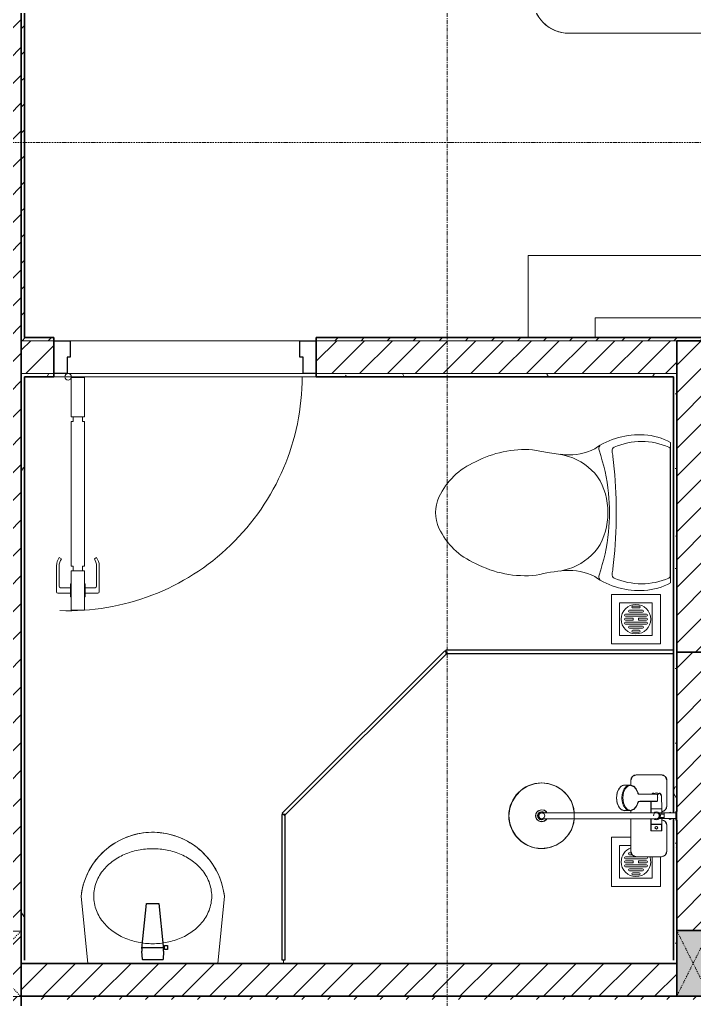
# Model space of a CAD drawing. Header units: millimetres. Extents: x 42313 to 135642, y -5392 to 75500.
# Drawn here: x 73591 to 75650, y 64827 to 67817 of the extents above; entities that cross this region are included whole.
import ezdxf

# ---------------------------------------------------------------- set-up
doc = ezdxf.new("R2010")
doc.units = ezdxf.units.MM
for name, pattern in [('Dash', [6, 3, -3]), ('Dash Dot 3_16_', [7.9375, 4.7625, -1.5875, 0, -1.5875]), ('Grid Line', [22.225, 12.7, -3.175, 3.175, -3.175])]:
    doc.linetypes.add(name, pattern=pattern)
for name, color, linetype, lineweight in [('0-2', 90, 'Continuous', 5), ('A-DETL-GENF-4', 7, 'Continuous', 18), ('A-DOOR', 31, 'Continuous', 18), ('A-DOOR-1', 7, 'Continuous', 18), ('A-DOOR-2', 90, 'Continuous', 25), ('A-FLOR-3', 7, 'Continuous', 18), ('A-GLAZ-CURT', 52, 'Continuous', 18), ('A-GLAZ-CURT-1', 90, 'Continuous', 25), ('A-WALL', 113, 'Continuous', 18), ('A-WALL-1', 113, 'Continuous', 35), ('A-WALL-2', 250, 'Continuous', 35), ('A-WALL-3', 7, 'Continuous', 18), ('A-WALL-PATT-1', 7, 'Continuous', 18), ('A-WALL-PATT-2', 111, 'Continuous', 18), ('A-WALL-PATT-3', 9, 'Continuous', 18), ('G-ANNO-SYMB-1', 111, 'Dash Dot 3_16_', 18), ('I-FURN', 30, 'Continuous', 18), ('I-FURN-1', 253, 'Continuous', 18), ('I-WALL-1', 250, 'Continuous', 35), ('I-WALL-2', 7, 'Continuous', 18), ('M-EQPM', 50, 'Continuous', 18), ('M-EQPM-1', 7, 'Continuous', 18), ('P-SANR-FIXT', 6, 'Continuous', 18), ('P-SANR-FIXT-1', 253, 'Continuous', 18), ('P-SANR-FIXT-2', 221, 'Continuous', 25), ('S-COLS', 52, 'Continuous', 18), ('S-COLS-1', 9, 'Continuous', 18), ('S-COLS-2', 250, 'Continuous', 35), ('S-COLS-3', 52, 'Dash', 18), ('S-COLS-4', 52, 'Continuous', 35), ('S-COLS-HDLN', 52, 'Dash', 18), ('S-COLS-HDLN-1', 7, 'Dash', 18), ('S-GRID-1', 1, 'Grid Line', 9)]:
    doc.layers.add(name, color=color, linetype=linetype, lineweight=lineweight)
pattern_1 = [(45, (0, 0), (-42.426407, 42.426407), [])]
pattern_2 = [(45, (0, 0), (-39.774756, 39.774756), [])]
pattern_3 = [(0, (0, 0), (304.8, 76.2), [25.146, -203.454, 25.146, -203.454, -1219.2]), (0, (0, 0), (304.8, 76.2), [-457.2, 25.146, -432.054, 25.146, -203.454, -533.4]), (0, (0, 0), (304.8, 76.2), [-1143, 25.146, -127.254, 25.146, -355.854]), (120, (114.3, 38.1), (-218.391136, 225.86454), [25.146, -203.454, 25.146, -203.454, -1219.2]), (120, (114.3, 38.1), (-218.391136, 225.86454), [-457.2, 25.146, -432.054, 25.146, -203.454, -533.4]), (120, (114.3, 38.1), (-218.391136, 225.86454), [-1143, 25.146, -127.254, 25.146, -355.854]), (240, (152.4, 190.5), (-86.408864, -302.06454), [25.146, -203.454, 25.146, -203.454, -1219.2]), (240, (152.4, 190.5), (-86.408864, -302.06454), [-457.2, 25.146, -432.054, 25.146, -203.454, -533.4]), (240, (152.4, 190.5), (-86.408864, -302.06454), [-1143, 25.146, -127.254, 25.146, -355.854])]
pattern_4 = [(45, (28943.264, 0), (-42.426407, 42.426407), [])]
pattern_5 = [(50, (28943.26, 0), (546.5526, -47.8174), [57.15, -628.65]), (355, (28943.26, 0), (-105.7283, 573.17), [45.72, -502.92]), (100.451, (28988.8, -4), (440.8275, 525.35), [48.57, -534.27]), (46.184, (28943.26, 152.4), (813.2367, -126.1284), [85.725, -942.975]), (96.636, (29011, 141.9), (712.2074, 742.283), [72.855, -801.405]), (351.184, (28943.3, 152.4), (712.215, 742.276), [68.58, -754.38]), (21, (29019.46, 114.3), (454.8433, -306.796), [57.15, -628.65]), (326, (29019.46, 114.3), (185.4063, 552.5638), [45.72, -502.92]), (71.451, (29057.37, 88.73), (640.2512, 245.764), [48.57, -534.27]), (37.5, (28943.26, 0), (9.26637, 253.66504), [5.029, -491.795, 5.029, -505.511, -504.825]), (37.5, (28943.26, 0), (9.26637, 253.66504), [-1007.364, 5.029, -499.796]), (7.5, (28943.26, 0), (200.4594, 300.5414), [5.029, -286.055, 5.029, -480.365, -192.405]), (7.5, (28943.26, 0), (200.4594, 300.5414), [-776.478, 5.029, -187.376]), (327.5, (28773.34, 0), (406.77284, -17.18643), [5.029, -185.471, 5.029, -589.331, -788.67]), (327.5, (28773.34, 0), (406.77284, -17.18643), [-784.86, 5.029, -783.641]), (317.5, (28697.14, 0), (444.388, 76.2803), [5.029, -242.621, 5.029, -389.687, -560.07]), (317.5, (28697.14, 0), (444.388, 76.2803), [-642.366, 5.029, -555.041]), (45, (28943.26, 0), (-188.5854, 188.5854), []), (45, (28943.26, 285.75), (-188.5854, 188.5854), [])]

# ---------------------------------------------------------------- blocks, each defined once
blk = doc.blocks.new('DOOR_CW_01 CANH MO-PANEL KINH - DIG_02-800x2200-CỬA NHÔM KÍNH-401063-TKCS_RAMP DỐC 1 - MẶT BẰNG TẦNG 1')
at = {"layer": 'A-DETL-GENF-4'}
for p, q in [((-347, -182), (-347, -62)), ((-347, -62), (-307, -62)), ((-307, -62), (-307, -182)), ((-307, -182), (-347, -182)), ((-347, -196), (-341, -196)), ((-347, -638), (-347, -196)), ((-341, -196), (-341, -182)), ((-341, -182), (-313, -182)), ((-313, -182), (-313, -196)), ((-307, -196), (-313, -196)), ((-307, -196), (-307, -638)), ((-383.9, -611.2), (-377.3, -615.8)), ((-270.1, -611.2), (-276.7, -615.8)), ((-392, -637), (-392, -716.5)), ((-384, -699.5), (-384, -637)), ((-347, -638), (-341, -638)), ((-307, -652), (-347, -652)), ((-347, -652), (-347, -772)), ((-341, -652), (-341, -638)), ((-313, -652), (-341, -652)), ((-307, -638), (-313, -638)), ((-313, -638), (-313, -652)), ((-307, -772), (-307, -652)), ((-270, -699.5), (-270, -637)), ((-262, -637), (-262, -716.5)), ((-349, -703.5), (-380, -703.5)), ((-349, -692.2), (-349, -731.8)), ((-347, -692.2), (-349, -692.2)), ((-347, -692.2), (-347, -731.8)), ((-307, -692.2), (-307, -731.8)), ((-307, -692.2), (-305, -692.2)), ((-305, -692.2), (-305, -731.8)), ((-305, -703.5), (-274, -703.5)), ((-349, -720.5), (-388, -720.5)), ((-349, -731.8), (-347, -731.8)), ((-305, -731.8), (-307, -731.8)), ((-305, -720.5), (-266, -720.5)), ((-347, -772), (-307, -772))]:
    blk.add_line(p, q, dxfattribs=at)
blk.add_circle((-357, -60), 10, dxfattribs=at)
for centre, radius, start, end in [((-357, -60), 714, 268, 0), ((-347, -637), 45, 145, 180), ((-347, -637), 37, 145, 180), ((-307, -637), 37, 0, 35), ((-307, -637), 45, 360, 35), ((-388, -716.5), 4, 180, 270), ((-380, -699.5), 4, 180, 270), ((-274, -699.5), 4, 270, 0), ((-266, -716.5), 4, 270, 0)]:
    blk.add_arc(centre, radius, start, end, dxfattribs=at)
at = {"layer": 'A-DOOR-1'}
blk.add_line((-357, -50), (-332, -50), dxfattribs=at)
at = {"layer": 'A-DOOR-2'}
for p, q in [((-400, -50), (-400, 50)), ((-400, 50), (-350, 50)), ((-350, 50), (-350, 0)), ((350, 0), (350, 50)), ((350, 50), (400, 50)), ((400, 50), (400, -50)), ((-360, 0), (-360, -50)), ((-350, 0), (-360, 0)), ((360, 0), (350, 0)), ((360, -50), (360, 0)), ((-360, -50), (-400, -50)), ((400, -50), (360, -50))]:
    blk.add_line(p, q, dxfattribs=at)
blk = doc.blocks.new('GIUONG NGU-2TAB-1600x2000 - GIUONG NGU-2TAB-1600x2000-851491-TKCS_RAMP DỐC 1 - MẶT BẰNG TẦNG 1')
at = {"layer": 'I-FURN-1'}
for p, q in [((569.6, 2050), (1997.1, 2050)), ((1997.1, 2050), (569.6, 2050))]:
    blk.add_line(p, q, dxfattribs=at)
for start in [0, 360]:
    blk.add_arc((1997.1, 1938.9), 111.1, start, 90, dxfattribs=at)
blk = doc.blocks.new('TOILET - TOILET-400871-TKCS_RAMP DỐC 1 - MẶT BẰNG TẦNG 1')
at = {"layer": 'P-SANR-FIXT-1'}
for p, q in [((-171.7, 330.3), (-178.6, 355.5)), ((171.7, 330.3), (178.6, 355.5)), ((214.2, 19), (-214.2, 19)), ((194, 19.9), (-194, 19.9))]:
    blk.add_line(p, q, dxfattribs=at)
for centre, radius, start, end in [((45.1, 528.6), 217.6, 115.2282, 156.7784), ((0, 624.4), 111.7, 64.7718, 115.2282), ((-45.1, 528.6), 217.6, 23.2216, 64.7718), ((137.1, 461.2), 329.8, 152.3122, 185.6513), ((-137.1, 461.2), 329.8, 356.3165, 27.6878), ((-719.2, 297.5), 544.3, 4.5441, 13.9464), ((-1948.3, 805.1), 2171.2, 349.1051, 350.319), ((719.2, 297.5), 544.3, 169.7121, 175.4559), ((-343.5, 327.4), 167.3, 332.62, 4.5441), ((-0.4, 384), 179.5, 197.4036, 232.5964), ((0.4, 384), 179.5, 307.4036, 342.5964), ((343.5, 327.4), 167.3, 175.4559, 207.38), ((-4, 115.7), 233.6, 144.7853, 164.7039), ((0, 416), 206.1, 237.9268, 270), ((0, 416), 206.1, 270, 302.0732), ((4, 115.7), 233.6, 15.2961, 35.2147), ((-195, 224.1), 13.8, 71.0073, 129.3276), ((0.6, 792.1), 586.9, 251.0073, 264.1678), ((-0.6, 792.1), 586.9, 275.8322, 288.9927), ((195, 224.1), 13.8, 50.6724, 108.9927), ((-9.8, 107.2), 207.3, 156.2862, 203.7138), ((-189.1, 185.5), 11.7, 82.4212, 154.5895), ((178.9, 2951.3), 2778.4, 262.4212, 262.7649), ((-14.3, 1400.4), 1215.6, 262.593, 269.6026), ((0, 786.7), 581.5, 264.1678, 275.8322), ((0, 3462.8), 3278, 269.6026, 270.3974), ((14.3, 1400.4), 1215.6, 270.3974, 277.407), ((-178.9, 2951.3), 2778.4, 277.2351, 277.5788), ((189.1, 185.5), 11.7, 25.4105, 97.5788), ((9.8, 107.2), 207.3, 336.2862, 23.7138), ((1.9, 114.1), 239.7, 164.7039, 183.5487), ((-1.9, 114.1), 239.7, 356.4513, 15.2961), ((-46.1, 111.1), 191.6, 183.5487, 208.7191), ((46.1, 111.1), 191.6, 331.2809, 356.4513), ((-193.7, 26.4), 6.48, 203.7138, 267.6832), ((193.7, 26.4), 6.48, 272.3168, 336.2862)]:
    blk.add_arc(centre, radius, start, end, dxfattribs=at)
blk = doc.blocks.new('bonruatreo - Chậu rửa-401074-TKCS_RAMP DỐC 1 - MẶT BẰNG TẦNG 1')
at = {"layer": 'P-SANR-FIXT-1'}
for p, q in [((218.6, -205), (198.4, 0)), ((-198.4, 0), (-218.6, -205))]:
    blk.add_line(p, q, dxfattribs=at)
at = {"layer": 'P-SANR-FIXT-1', "flags": 128}
blk.add_lwpolyline([(218.6, -205), (217.4, -213.7), (215.9, -222.4), (214, -231), (211.8, -239.5), (209.3, -247.9), (206.4, -256.2), (203.2, -264.4), (199.6, -272.5), (195.8, -280.4), (191.6, -288.1), (187.1, -295.7), (182.3, -303.1), (177.3, -310.3), (171.9, -317.3), (166.3, -324.1), (160.4, -330.6), (154.2, -336.9), (147.8, -342.9), (141.2, -348.7), (134.3, -354.2), (127.3, -359.4), (120, -364.4), (112.5, -369), (104.9, -373.4), (97.1, -377.4), (89.1, -381.2), (81, -384.6), (72.7, -387.6), (64.4, -390.4), (55.9, -392.8), (47.3, -394.8), (38.7, -396.6), (30, -397.9), (21.3, -399), (12.5, -399.6), (3.7, -400), (-5.1, -399.9), (-13.9, -399.6), (-22.6, -398.8), (-31.4, -397.8), (-40.1, -396.3), (-48.7, -394.5), (-57.2, -392.4), (-65.7, -390), (-74, -387.2), (-82.2, -384.1), (-90.3, -380.6), (-98.3, -376.8), (-106.1, -372.7), (-113.7, -368.3), (-121.1, -363.6), (-128.4, -358.7), (-135.4, -353.4), (-142.2, -347.8), (-148.8, -342), (-155.2, -335.9), (-161.3, -329.6), (-167.2, -323), (-172.8, -316.2), (-178.1, -309.2), (-183.1, -302), (-187.8, -294.6), (-192.2, -287), (-196.4, -279.2), (-200.2, -271.3), (-203.7, -263.2), (-206.8, -255), (-209.7, -246.6), (-212.2, -238.2), (-214.3, -229.7), (-216.1, -221.1), (-217.6, -212.4), (-218.6, -205)], dxfattribs=at)
at = {"layer": 'P-SANR-FIXT-1'}
blk.add_arc((0, -180), 220, 186.525, 353.475, dxfattribs=at)
for points in [[(-180, -205), (-180, -197.6), (-178.6, -182.7), (-172.4, -161.2), (-162.5, -141.1), (-149.4, -123), (-133.8, -107), (-116.1, -93.4), (-96.9, -82.1), (-76.5, -73.2), (-55.2, -66.5), (-33.3, -62.1), (-11.2, -59.9), (11.1, -59.9), (33.3, -62.1), (55.2, -66.5), (76.5, -73.2), (96.9, -82.1), (116.1, -93.4), (133.8, -107.1), (149.5, -123), (162.5, -141.2), (172.4, -161.2), (178.6, -182.7), (180, -197.6), (180, -205)], [(180, -205), (180, -212.4), (178.6, -227.3), (172.4, -248.8), (162.5, -268.8), (149.5, -287), (133.8, -302.9), (116.1, -316.6), (96.9, -327.9), (76.5, -336.8), (55.2, -343.5), (33.3, -347.9), (11.1, -350.1), (-11.2, -350.1), (-33.3, -347.9), (-55.2, -343.5), (-76.5, -336.8), (-96.9, -327.9), (-116.1, -316.6), (-133.8, -303), (-149.4, -287), (-162.5, -268.9), (-172.4, -248.8), (-178.6, -227.3), (-180, -212.4), (-180, -205)]]:
    blk.add_open_spline(points, degree=3, dxfattribs=at)
at = {"layer": 'P-SANR-FIXT-2'}
for p, q in [((-33, -37.3), (-31.4, -12.2)), ((-30.2, -11), (30.2, -11)), ((31.4, -12.2), (33, -37.3)), ((-44.7, -42.8), (-35.6, -42.8)), ((-44.7, -54.2), (-44.7, -42.8)), ((-35.6, -54.2), (-44.7, -54.2)), ((-35.6, -42.8), (-35.6, -44.2)), ((-35.6, -44.2), (-33.1, -44.2)), ((-35.6, -44.2), (-35.6, -52.9)), ((-35.6, -52.9), (-35.6, -54.2)), ((-32.2, -52.9), (-35.6, -52.9)), ((-32.2, -52.9), (-33.1, -44.2)), ((32.7, -48.5), (-32.7, -48.5)), ((-18.5, -182.5), (-32.2, -52.9)), ((33, -45.4), (18.5, -182.5)), ((18.5, -182.5), (-18.5, -182.5))]:
    blk.add_line(p, q, dxfattribs=at)
for centre, radius, start, end in [((-30.1, -12.3), 1.3, 91.2278, 176.4003), ((30.1, -12.3), 1.3, 3.5997, 88.7722), ((5.5, -41.4), 38.7, 173.966, 184.1457), ((-5.5, -41.4), 38.7, 353.966, 6.034)]:
    blk.add_arc(centre, radius, start, end, dxfattribs=at)
blk = doc.blocks.new('93925000_0001 - 93925000_top_dwg_93925000_T-348115-TKCS_RAMP DỐC 1 - MẶT BẰNG TẦNG 1')
at = {"layer": 'P-SANR-FIXT'}
for p, q in [((-125, -47.4), (-125, -123.4)), ((-29.3, -30.4), (-108, -30.4)), ((-46.3, -78.4), (-46.3, -46.7)), ((-27.2, -47.1), (-26.1, -47.1)), ((21.5, -45.9), (60.6, -46.7)), ((29.3, -30.4), (108, -30.4)), ((125, -47.4), (125, -123.4)), ((-27.2, -77.9), (-26.1, -77.9)), ((-9, -412.5), (-9, -62.5)), ((9, -62.5), (9, -412.5)), ((43, -78.7), (21.5, -79.2)), ((43, -64.7), (43, -117.7)), ((65.8, -117.7), (65.8, -64.7)), ((42.7, -117.9), (42.7, -117.9)), ((43.2, -117.6), (43.2, -117.5)), ((65.6, -117.5), (65.6, -117.6)), ((66.1, -117.9), (66.1, -117.9)), ((-108, -140.4), (-9, -140.4)), ((9, -140.4), (16.1, -140.4)), ((15.4, -159.1), (15.8, -143.3)), ((108, -140.4), (92.7, -140.4)), ((93, -143.3), (93.4, -159.1))]:
    blk.add_line(p, q, dxfattribs=at)
at = {"layer": 'P-SANR-FIXT', "flags": 128}
for points in [[(-45.8, -46.1), (-27.2, -46.1), (-27.2, -78.9), (-45.8, -78.9)], [(-26.1, -46), (-26.1, -78.9), (-9, -79)], [(21.5, -47.4), (21.5, -79.1), (9, -79)]]:
    blk.add_lwpolyline(points, dxfattribs=at)
at = {"layer": 'P-SANR-FIXT'}
for centre, radius in [((-36.5, -62.5), 3.95), ((0, -412.5), 100)]:
    blk.add_circle(centre, radius, dxfattribs=at)
for centre, radius, start, end in [((-108, -47.4), 17, 90, 180), ((-45.8, -46.6), 0.5, 90, 180), ((-29.3, -47.4), 17, 4.7626, 90), ((0, -62.5), 12, 318.5904, 221.4096), ((0, -62.5), 9, 90, 180.0008), ((0, -62.5), 9, 360, 90), ((29.3, -47.4), 17, 90, 175.2374), ((45.9, -61.8), 2.75, 130.8294, 155.1929), ((46.1, -62.1), 3.08, 110.5459, 130.8294), ((54.4, -334.8), 275.9, 88.2683, 91.7343), ((59.7, -57.1), 10.5, 38.6491, 85.492), ((108, -47.4), 17, 360, 90), ((-45.8, -78.4), 0.5, 180, 270), ((45.7, -61.8), 2.59, 155.1929, 175.7071), ((-11.1, -67.1), 76.9, 1.7693, 4.1075), ((65.2, -72.4), 3.46, 323.2522, 79.3541), ((52.5, -162.2), 45.2, 106.1472, 109.7766), ((53.2, -164.5), 47.7, 103.9355, 106.1665), ((39.1, -108.2), 10.4, 284.3956, 285.5116), ((40.8, -114.2), 4.19, 285.5116, 289.9665), ((40.2, -112.5), 6, 289.9665, 292.7061), ((41.4, -115.3), 2.96, 292.7061, 296.5405), ((41.3, -115.1), 3.16, 296.9591, 300.8286), ((41.8, -115.8), 2.26, 300.8286, 305.287), ((42.1, -116.4), 1.64, 305.287, 309.9326), ((42.6, -116.9), 0.906, 309.9326, 315.24), ((66.5, -116.6), 1.39, 229.6335, 235.1234), ((66.3, -116.8), 1.08, 225.1702, 229.6335), ((67.3, -115.4), 2.79, 235.1234, 238.7439), ((67.2, -115.6), 2.6, 238.7439, 243.4573), ((67.8, -114.4), 3.89, 243.9189, 246.8313), ((68.1, -113.8), 4.52, 246.843, 250.4792), ((68.3, -113.2), 5.24, 250.478, 254.0406), ((68.5, -112.7), 5.75, 254.0357, 256.0561), ((55.4, -165.2), 48.4, 73.8659, 76.0481), ((56.2, -162.4), 45.5, 70.241, 73.86), ((-108, -123.4), 17, 180, 270), ((32.6, -143.6), 16.9, 172.414, 179.1297), ((33.7, -143.7), 17.9, 164.9525, 172.4168), ((35.2, -144.2), 19.5, 157.9614, 164.9563), ((37.1, -144.9), 21.6, 151.4775, 157.9654), ((39.3, -146.1), 24, 145.4892, 151.4815), ((41.5, -147.6), 26.8, 139.9517, 145.4927), ((43.6, -149.4), 29.5, 134.7867, 139.9744), ((46.2, -152), 33.2, 130.0223, 134.7808), ((47.7, -153.8), 35.5, 125.4414, 130.0144), ((49.9, -156.8), 39.2, 121.1773, 125.4365), ((50.6, -157.9), 40.5, 119.697, 121.1761), ((51, -158.7), 41.5, 117.0276, 119.7085), ((52.2, -161.1), 44.1, 113.3199, 117.0258), ((51.7, -159.9), 42.8, 109.7779, 113.2977), ((57.4, -159.2), 42.1, 66.6693, 70.2637), ((56.5, -161.3), 44.3, 62.9815, 66.6728), ((58, -158.4), 41.1, 60.2783, 62.9855), ((57.7, -158.9), 41.7, 58.8444, 60.2824), ((59.2, -156.4), 38.7, 54.5377, 58.8482), ((60.9, -154), 35.8, 50.0034, 54.5405), ((62.8, -151.7), 32.8, 45.1921, 50.0042), ((65, -149.6), 29.8, 40.0487, 45.1896), ((87.6, -128.4), 1.5, 180, 187.5386), ((87.6, -128.4), 1.5, 258.6057, 270), ((67.2, -147.7), 26.8, 34.5125, 40.0422), ((69.4, -146.2), 24.2, 28.5363, 34.4919), ((73.8, -143.9), 19.2, 21.6374, 28.9183), ((71.2, -145), 22.1, 15.4436, 21.6374), ((76.8, -143.4), 16.2, 7.1859, 15.4436), ((73.9, -143.8), 19.1, 1.2699, 7.1859), ((108, -123.4), 17, 270, 360), ((32.7, -159), 17.3, 181.3198, 222.2619), ((76, -159), 17.4, 317.3098, 358.6393), ((54.2, -123), 60.6, 259.1395, 270.1494), ((54.2, -119.5), 64.1, 270.1494, 280.3637), ((0, -412.5), 18, 120.2491, 59.7509), ((0, -412.5), 12.2, 137.7946, 42.2054), ((0, -412.5), 9, 180, 0)]:
    blk.add_arc(centre, radius, start, end, dxfattribs=at)
for points, degree in [([(-12.9, 0), (-12.9, -1.5), (-12.9, -3)], 2), ([(12.9, 0), (0, 0), (-12.8, 0)], 2), ([(12.8, 0), (12.9, 0), (12.9, 0)], 2), ([(12.9, 0), (12.9, -1.5), (12.9, -3)], 2), ([(-12.9, -3), (0, -3), (12.8, -3)], 2), ([(-12.8, -3), (-12.9, -3), (-12.9, -3)], 2), ([(-8.5, -3.8), (-8.5, -20.9), (-8.5, -38)], 2), ([(8.5, -3.8), (8.5, -20.9), (8.5, -38)], 2), ([(-5, -46), (-15.5, -46), (-26.1, -46)], 2), ([(-8.5, -38), (0, -38), (8.5, -38)], 2), ([(-5, -38), (-5, -44.8), (-5, -51.6)], 2), ([(5, -38), (5, -44.8), (5, -51.6)], 2), ([(5, -46), (13.3, -46), (21.5, -46)], 2), ([(46.1, -59), (45.8, -59), (45.6, -59), (45.4, -59.1), (45.2, -59.1), (45, -59.2)], 5), ([(65.6, -61.6), (65.6, -60.8), (65.5, -60), (64.3, -59), (63.5, -59), (62.7, -59)], 5), ([(43.2, -61.6), (43.1, -62.2), (43.3, -62.8), (43, -63.5), (43, -64.1), (43, -64.7)], 5), ([(42.8, -182.5), (33, -180.6), (24.7, -176.4), (19.9, -170.7)], 3), ([(88.8, -170.8), (83.9, -176.5), (75.6, -180.7), (65.8, -182.5)], 3)]:
    blk.add_open_spline(points, degree=degree, dxfattribs=at)
for points, weights in [([(-9.3, -3), (-8.5, -3), (-8.5, -3.8)], [1, 0.707106775639, 1]), ([(9.3, -3), (8.5, -3), (8.5, -3.8)], [1, 0.707106765177, 1]), ([(21.5, -45.9), (21.5, -45.7), (21.5, -47.4)], [0.874147445041, 0.908470869121, 1]), ([(67.9, -74.4), (66.9, -75.7), (65.8, -76.4)], [1, 0.991614392871, 1]), ([(54.4, -167.3), (15.8, -167.3), (15.8, -143.6)], [1, 0.707106781187, 1]), ([(93, -143.6), (93, -167.3), (54.4, -167.3)], [1, 0.707106781187, 1])]:
    blk.add_rational_spline(points, weights, degree=2, dxfattribs=at)
blk.add_open_spline([(68, -50.6), (68.4, -51.1), (68.6, -51.7), (68.7, -53.5), (68.2, -54.7), (66.1, -57), (64.6, -58.1), (62.7, -59)], degree=3, knots=[0.3623591, 0.3623591, 0.3623591, 0.3623591, 0.4991435, 0.4991435, 0.7494159, 0.7494159, 0.9564651, 0.9564651, 0.9564651, 0.9564651], dxfattribs=at)
blk = doc.blocks.new('93925000_0001 - 93925000_top_dwg-348114-TKCS_RAMP DỐC 1 - MẶT BẰNG TẦNG 1')
blk.add_blockref('93925000_0001 - 93925000_top_dwg_93925000_T-348115-TKCS_RAMP DỐC 1 - MẶT BẰNG TẦNG 1', (0, 0))
blk = doc.blocks.new('93925000_0001 - 93925000_3D_low_dwg-348120-TKCS_RAMP DỐC 1 - MẶT BẰNG TẦNG 1')
at = {"layer": 'P-SANR-FIXT'}
for p, q in [((-13, 0.4), (-12.1, 0.4)), ((-13, 0.4), (-12.1, 0.4)), ((-13, -2.4), (-13, 0.4)), ((-12.1, 0.4), (-9.1, 0.4)), ((-9.1, 0.4), (-5, 0.4)), ((-5, 0.4), (0, 0.4)), ((0, 0.4), (5.1, 0.4)), ((5.1, 0.4), (9, 0.4)), ((9, 0.4), (12, 0.4)), ((12, 0.4), (13, 0.4)), ((13, 0.4), (12, 0.4)), ((13, -2.4), (13, 0.4)), ((-12.1, -2.4), (-13, -2.4)), ((-13, -2.4), (-12.1, -2.4)), ((-9.1, -2.4), (-12.1, -2.4)), ((-11.1, -20.1), (-8.9, -14.6)), ((-8.9, -25.2), (-11.1, -20.1)), ((-5, -2.4), (-9.1, -2.4)), ((-8.9, -45.6), (-8.9, -10)), ((-8.5, -53.6), (-8.5, -2.4)), ((0, -2.4), (-5, -2.4)), ((5.1, -2.4), (0, -2.4)), ((5.1, -2.4), (9, -2.4)), ((8.5, -2.4), (8.5, -53.6)), ((8.9, -10), (8.9, -45.6)), ((11.1, -20.1), (8.9, -15)), ((8.9, -25.6), (11.1, -20.1)), ((9, -2.4), (12, -2.4)), ((13, -2.4), (11.6, -2.4)), ((12, -2.4), (13, -2.4)), ((-125, -47), (-120, -35)), ((-120, -35), (-125, -47)), ((-125, -123), (-125, -47)), ((-125, -47), (-125, -123)), ((-120, -35), (-108, -30)), ((-108, -30), (-120, -35)), ((-108, -30), (-29.2, -30)), ((-29.2, -30), (-108, -30)), ((-46.3, -45.7), (-27.2, -45.6)), ((-46.3, -46.9), (-46.3, -45.7)), ((-46.3, -45.7), (-46.3, -46.9)), ((-46.3, -50.5), (-46.3, -46.9)), ((-46.3, -50.5), (-46.3, -56.1)), ((-46.3, -56.1), (-46.3, -62.1)), ((-40.5, -62.1), (-39.4, -59.4)), ((-36.6, -58.1), (-39.4, -59.4)), ((-36.6, -58.1), (-33.6, -59.3)), ((-33.6, -59.3), (-32.5, -62.1)), ((-29.2, -30), (-17.2, -35)), ((-17.2, -35), (-29.2, -30)), ((-27.2, -46.8), (-27.2, -45.6)), ((-27.2, -46.8), (-27.2, -50.4)), ((-27.2, -56), (-27.2, -50.4)), ((-27.2, -62.1), (-27.2, -56)), ((-26.1, -46.8), (-26.1, -45.6)), ((-8.5, -45.6), (-26.1, -45.6)), ((-26.1, -46.8), (-26.1, -50.4)), ((-26.1, -56), (-26.1, -50.4)), ((-26.1, -62.1), (-26.1, -56)), ((-17.2, -35), (-12.8, -45.6)), ((-12.8, -45.6), (-17.2, -35)), ((-11.1, -57.5), (-12, -62.1)), ((-11.2, -57.7), (-12, -62.1)), ((-8.5, -53.6), (-11.2, -57.7)), ((-8.5, -53.6), (-11.2, -57.7)), ((-11.1, -57.5), (-11.2, -57.7)), ((-5.4, -54.9), (-9, -62.1)), ((-4.4, -50.9), (-8.5, -53.6)), ((-4.4, -50.9), (-8.5, -53.6)), ((-6.3, -55.7), (-5.4, -54.9)), ((0, -53.1), (-5.4, -54.9)), ((-4.6, -51), (-4.4, -50.9)), ((0, -50.1), (-4.4, -50.9)), ((4.4, -50.9), (0, -50.1)), ((2.5, -54.1), (0, -53.1)), ((4.4, -50.9), (4.6, -51)), ((4.4, -50.9), (8.5, -53.6)), ((4.4, -50.9), (8.5, -53.6)), ((9, -62.1), (6.4, -55.7)), ((21.5, -45.6), (8.5, -45.6)), ((11.1, -57.5), (8.5, -53.6)), ((11.2, -57.7), (8.5, -53.6)), ((11.2, -57.7), (8.5, -53.6)), ((11.1, -57.5), (11.2, -57.7)), ((12, -62.1), (11.2, -57.7)), ((12, -62.1), (11.2, -57.7)), ((17.2, -35), (12.8, -45.6)), ((12.8, -45.6), (17.2, -35)), ((17.2, -35), (29.2, -30)), ((17.2, -35), (29.2, -30)), ((21.5, -45.6), (60.6, -46.1)), ((21.5, -46.8), (21.5, -45.6)), ((21.5, -46.8), (21.5, -50.4)), ((21.5, -56), (21.5, -50.4)), ((21.5, -62.1), (21.5, -56)), ((29.2, -30), (108, -30)), ((108, -30), (29.2, -30)), ((44.3, -58.6), (44.2, -112.9)), ((65.4, -58.6), (44.3, -58.6)), ((52.7, -58.6), (54.8, -57.9)), ((54.8, -57.9), (56.9, -58.6)), ((60.6, -46.1), (66.7, -50.3)), ((65.4, -58.6), (65.4, -112.9)), ((66.7, -50.3), (69.5, -62.1)), ((108, -30), (120, -35)), ((120, -35), (108, -30)), ((120, -35), (125, -47)), ((125, -47), (120, -35)), ((125, -47), (125, -123)), ((125, -123), (125, -47)), ((-46.3, -68.1), (-46.3, -62.1)), ((-46.3, -73.7), (-46.3, -68.1)), ((-46.3, -77.3), (-46.3, -73.7)), ((-46.3, -78.5), (-46.3, -77.3)), ((-46.3, -78.5), (-27.2, -78.6)), ((-40.5, -62.1), (-39.3, -64.9)), ((-36.5, -66.1), (-39.3, -64.9)), ((-33.6, -64.8), (-36.5, -66.1)), ((-33.6, -64.8), (-32.5, -62.1)), ((-27.2, -68.2), (-27.2, -62.1)), ((-27.2, -73.8), (-27.2, -68.2)), ((-27.2, -77.4), (-27.2, -73.8)), ((-27.2, -78.6), (-27.2, -77.4)), ((-26.1, -68.2), (-26.1, -62.1)), ((-26.1, -73.8), (-26.1, -68.2)), ((-26.1, -77.4), (-26.1, -73.8)), ((-26.1, -78.6), (-26.1, -77.4)), ((-26.1, -78.6), (-9, -78.6)), ((-12, -62.1), (-11.2, -66.5)), ((-12, -62.1), (-11.2, -66.5)), ((-11.1, -66.7), (-11.2, -66.5)), ((-11.2, -66.5), (-9, -69.8)), ((-11.1, -66.7), (-9, -69.9)), ((-9, -62.1), (-8.1, -63.8)), ((-9, -62.1), (-9, -66.3)), ((-9, -79.5), (-9, -66.3)), ((-9, -79.5), (-9, -94.5)), ((6.4, -68.5), (0, -71.1)), ((9, -62.1), (9, -66.5)), ((9, -79.6), (9, -66.5)), ((9, -69.8), (11.2, -66.5)), ((9, -69.8), (11.2, -66.5)), ((9, -69.8), (11.1, -66.7)), ((9, -78.6), (21.5, -78.6)), ((9, -79.6), (9, -94.6)), ((11.1, -66.7), (12, -62.1)), ((11.1, -66.7), (11.2, -66.5)), ((11.2, -66.5), (12, -62.1)), ((21.5, -68.2), (21.5, -62.1)), ((21.5, -73.8), (21.5, -68.2)), ((21.5, -77.4), (21.5, -73.8)), ((21.5, -78.6), (21.5, -77.4)), ((21.5, -78.6), (44.3, -78.3)), ((43.3, -68.3), (43.8, -62.2)), ((43.3, -68.3), (44.3, -66.3)), ((44.3, -70.3), (43.3, -68.3)), ((66.3, -68.3), (65.4, -66.3)), ((65.4, -70.2), (66.3, -68.3)), ((65.4, -74.7), (66.7, -73.9)), ((66.3, -68.3), (65.6, -59.9)), ((66.7, -73.9), (69.5, -62.1)), ((-9, -94.5), (-9, -122.1)), ((9, -94.6), (9, -122.1)), ((42.7, -116.4), (27.2, -123.6)), ((44.2, -112.9), (42.7, -116.4)), ((65.4, -112.9), (67, -116.4)), ((67, -116.4), (82.2, -123.4)), ((-120, -135), (-125, -123)), ((-125, -123), (-120, -135)), ((-108, -140), (-120, -135)), ((-120, -135), (-108, -140)), ((-9, -140), (-108, -140)), ((-108, -140), (-9, -140)), ((-9, -122.1), (-9, -352.1)), ((9, -352.1), (9, -122.1)), ((16.1, -140), (9, -140)), ((9, -140), (16.1, -140)), ((16, -140.4), (19, -131.1)), ((16, -140.4), (16, -160.1)), ((19.3, -150.1), (16, -140.4)), ((27.2, -123.6), (19, -131.1)), ((82.2, -123.4), (90.4, -130.7)), ((90.4, -130.7), (93.7, -140.4)), ((90.7, -149.6), (93.7, -140.4)), ((108, -140), (93.6, -140)), ((93.6, -140), (108, -140)), ((93.7, -140.4), (93.7, -160.1)), ((108, -140), (120, -135)), ((108, -140), (120, -135)), ((125, -123), (120, -135)), ((120, -135), (125, -123)), ((16, -160.1), (18.8, -169)), ((19.3, -169.7), (16, -160.1)), ((27.5, -157.3), (19.3, -150.1)), ((25.5, -175.3), (19.3, -169.7)), ((27.2, -176.8), (25.5, -175.3)), ((27.5, -157.3), (39.8, -162.4)), ((39.8, -182), (27.5, -177)), ((39.8, -162.4), (54.8, -164.2)), ((70.6, -162.2), (54.8, -164.2)), ((70.6, -162.2), (82.5, -157.2)), ((82.5, -176.8), (70.6, -181.9)), ((82.2, -177), (79.6, -178.1)), ((90.7, -149.6), (82.5, -157.2)), ((90.7, -169.3), (82.5, -176.8)), ((90.6, -169.4), (88.2, -171.6)), ((93.7, -160.1), (90.7, -169.3)), ((39.6, -182), (54.8, -183.9)), ((39.8, -182), (54.8, -183.9)), ((54.8, -183.9), (70.6, -181.9)), ((54.8, -183.9), (69.3, -182.2)), ((-42.5, -321.4), (-61.8, -333.3)), ((-21.4, -314.2), (-42.5, -321.4)), ((-9, -312.8), (-21.4, -314.2)), ((22.5, -314.4), (9, -312.9)), ((43, -321.6), (22.5, -314.4)), ((61.9, -333.3), (43, -321.6)), ((-77.7, -348.9), (-89.8, -367.9)), ((-61.8, -333.3), (-77.7, -348.9)), ((-9, -374.4), (-9, -352.1)), ((9, -374.3), (9, -352.1)), ((78.8, -350.3), (61.9, -333.3)), ((90.5, -369.3), (78.8, -350.3)), ((-89.8, -367.9), (-97.3, -388.9)), ((-9, -394.7), (-9, -374.4)), ((9, -394.5), (9, -374.3)), ((97.6, -390.1), (90.5, -369.3)), ((-97.3, -388.9), (-100, -411.9)), ((-100, -411.9), (-97.6, -433.8)), ((-16.7, -404), (-18.5, -411.9)), ((-18.5, -411.9), (-18.5, -411.9)), ((-18.5, -411.9), (-16.5, -420.1)), ((-11.8, -397.7), (-16.7, -404)), ((-12, -411.9), (-9, -404.4)), ((-8.3, -420.6), (-12, -411.9)), ((-9, -396.3), (-11.8, -397.7)), ((-9, -394.7), (-9, -407.6)), ((-5.4, -404.7), (-9, -411.9)), ((-9, -407.6), (-9, -411.9)), ((-9, -411.9), (-9, -411.9)), ((-5.4, -404.7), (-6.3, -405.5)), ((-5.4, -419.1), (-6.2, -418.4)), ((-5.4, -404.7), (0, -402.9)), ((5.4, -404.7), (0, -402.9)), ((9, -411.9), (5.4, -404.7)), ((5.4, -404.7), (6.2, -405.4)), ((5.4, -419.1), (9, -411.6)), ((5.4, -419.1), (9, -411.9)), ((6.2, -418.4), (5.4, -419.1)), ((8.7, -420.2), (12, -411.9)), ((9, -394.5), (9, -407.4)), ((11.7, -397.6), (9, -396.3)), ((12, -411.9), (9, -404.9)), ((9, -411.9), (9, -407.4)), ((9, -411.6), (9, -411.9)), ((11.7, -397.6), (16.7, -403.7)), ((11.7, -397.6), (16.7, -403.7)), ((18.5, -411.9), (16.5, -420.1)), ((16.7, -403.7), (18.5, -411.9)), ((16.7, -403.7), (18.5, -411.9)), ((18.5, -411.9), (18.5, -411.9)), ((100, -411.9), (97.5, -433.9)), ((100, -411.9), (97.6, -390.1)), ((-97.6, -433.8), (-90.5, -454.4)), ((-16.5, -420.1), (-11.3, -426.5)), ((-11.3, -426.5), (-3.9, -430)), ((0, -423.9), (-8.3, -420.6)), ((0, -420.9), (-5.4, -419.1)), ((0, -420.9), (-5.4, -419.1)), ((-3.9, -430), (4.1, -429.9)), ((5.4, -419.1), (0, -420.9)), ((5.4, -419.1), (0, -420.9)), ((8.7, -420.2), (0, -423.9)), ((4.1, -429.9), (11.7, -426.2)), ((16.5, -420.1), (11.7, -426.2)), ((89.8, -455.8), (97.5, -433.9)), ((-90.5, -454.4), (-78.4, -473.9)), ((-78.4, -473.9), (-62.2, -490.2)), ((61.9, -490.4), (78, -474.5)), ((78, -474.5), (89.8, -455.8)), ((-62.2, -490.2), (-43.5, -501.9)), ((-43.5, -501.9), (-22.2, -509.4)), ((22.1, -509.4), (42.9, -502.2)), ((42.9, -502.2), (61.9, -490.4)), ((-22.2, -509.4), (-0.1, -511.9)), ((-0.1, -511.9), (22.1, -509.4))]:
    blk.add_line(p, q, dxfattribs=at)
blk = doc.blocks.new('93925000_0001 - FMM 93925000-401075-TKCS_RAMP DỐC 1 - MẶT BẰNG TẦNG 1')
at = {"extrusion": (0, 0, -1), "zscale": -1, "rotation": 180}
for name in ['93925000_0001 - 93925000_top_dwg-348114-TKCS_RAMP DỐC 1 - MẶT BẰNG TẦNG 1', '93925000_0001 - 93925000_3D_low_dwg-348120-TKCS_RAMP DỐC 1 - MẶT BẰNG TẦNG 1']:
    blk.add_blockref(name, (0, 0), dxfattribs=at)
blk = doc.blocks.new('THU NUOC - THU NUOC-455054-TKCS_RAMP DỐC 1 - MẶT BẰNG TẦNG 1')
at = {"layer": 'M-EQPM-1'}
for p, q in [((-66.3, -70.6), (-66.3, 79.4)), ((-66.3, 79.4), (-6.7, 79.4)), ((-6.7, 54.4), (-41.3, 54.4)), ((-41.3, 54.4), (-41.3, -45.6)), ((-11, 32.1), (-4.7, 32.1)), ((-23.3, 19.6), (40.9, 19.6)), ((40.9, 13.6), (-23.3, 13.6)), ((-23.3, 7.2), (0.7, 7.2)), ((0.7, 1.2), (-23.3, 1.2)), ((-2.2, 26.1), (-11, 26.1)), ((0.7, 7.2), (0.7, 1.2)), ((16.7, 1.2), (16.7, 7.2)), ((16.7, 7.2), (40.9, 7.2)), ((40.9, 1.2), (16.7, 1.2)), ((58.7, -45.6), (58.7, 19.9)), ((83.7, 19.9), (83.7, -70.6)), ((-23.3, -4.8), (40.9, -4.8)), ((40.9, -10.8), (-23.3, -10.8)), ((-11, -17.3), (28.5, -17.3)), ((28.5, -23.3), (-11, -23.3)), ((-1.1, -29.6), (18.5, -29.6)), ((-41.3, -45.6), (58.7, -45.6)), ((18.5, -35.6), (-1.1, -35.6)), ((83.7, -70.6), (-66.3, -70.6))]:
    blk.add_line(p, q, dxfattribs=at)
for centre, radius, start, end in [((8.7, 4.4), 45, 110.2316, 180), ((8.7, 4.4), 45, 110.2316, 180), ((-11, 29.1), 3, 90, 270), ((8.7, 4.4), 45, 180, 0), ((8.7, 4.4), 45, 180, 360), ((-23.3, 16.6), 3, 90, 270), ((-23.3, 4.2), 3, 90, 270), ((40.9, 16.6), 3, 270, 90), ((40.9, 4.2), 3, 270, 90), ((8.7, 4.4), 45, 0, 20.2407), ((8.7, 4.4), 45, 360, 20.2407), ((-23.3, -7.8), 3, 90, 270), ((-11, -20.3), 3, 90, 270), ((-1.1, -32.6), 3, 90, 270), ((18.5, -32.6), 3, 270, 90), ((28.5, -20.3), 3, 270, 90), ((40.9, -7.8), 3, 270, 90)]:
    blk.add_arc(centre, radius, start, end, dxfattribs=at)
blk = doc.blocks.new('THU NUOC - THU NUOC-V23-TKCS_RAMP DỐC 1 - MẶT BẰNG TẦNG 1')
at = {"layer": 'M-EQPM-1'}
for p, q in [((-66.3, -70.6), (-66.3, 79.4)), ((-66.3, 79.4), (83.7, 79.4)), ((83.7, 79.4), (83.7, -70.6)), ((58.7, 54.4), (-41.3, 54.4)), ((-41.3, 54.4), (-41.3, -45.6)), ((-11, 32.1), (28.5, 32.1)), ((-1.1, 44.5), (18.5, 44.5)), ((18.5, 38.5), (-1.1, 38.5)), ((58.7, -45.6), (58.7, 54.4)), ((-23.3, 19.6), (40.9, 19.6)), ((40.9, 13.6), (-23.3, 13.6)), ((-23.3, 7.2), (0.7, 7.2)), ((0.7, 1.2), (-23.3, 1.2)), ((28.5, 26.1), (-11, 26.1)), ((0.7, 7.2), (0.7, 1.2)), ((16.7, 1.2), (16.7, 7.2)), ((16.7, 7.2), (40.9, 7.2)), ((40.9, 1.2), (16.7, 1.2)), ((-23.3, -4.8), (40.9, -4.8)), ((40.9, -10.8), (-23.3, -10.8)), ((-11, -17.3), (28.5, -17.3)), ((28.5, -23.3), (-11, -23.3)), ((-1.1, -29.6), (18.5, -29.6)), ((-41.3, -45.6), (58.7, -45.6)), ((18.5, -35.6), (-1.1, -35.6)), ((83.7, -70.6), (-66.3, -70.6))]:
    blk.add_line(p, q, dxfattribs=at)
for centre, radius, start, end in [((8.7, 4.4), 45, 0, 180), ((8.7, 4.4), 45, 360, 180), ((-11, 29.1), 3, 90, 270), ((-1.1, 41.5), 3, 90, 270), ((18.5, 41.5), 3, 270, 90), ((28.5, 29.1), 3, 270, 90), ((8.7, 4.4), 45, 180, 0), ((8.7, 4.4), 45, 180, 360), ((-23.3, 16.6), 3, 90, 270), ((-23.3, 4.2), 3, 90, 270), ((40.9, 16.6), 3, 270, 90), ((40.9, 4.2), 3, 270, 90), ((-23.3, -7.8), 3, 90, 270), ((-11, -20.3), 3, 90, 270), ((-1.1, -32.6), 3, 90, 270), ((18.5, -32.6), 3, 270, 90), ((28.5, -20.3), 3, 270, 90), ((40.9, -7.8), 3, 270, 90)]:
    blk.add_arc(centre, radius, start, end, dxfattribs=at)
blk = doc.blocks.new('System Panel - Glazed-674652-TKCS_RAMP DỐC 1 - MẶT BẰNG TẦNG 1')
at = {"layer": 'A-GLAZ-CURT-1'}
for p, q in [((222.1, 5), (-222.1, 5)), ((-222.1, 5), (-222.1, -5)), ((222.1, -5), (222.1, 5)), ((-222.1, -5), (222.1, -5))]:
    blk.add_line(p, q, dxfattribs=at)
blk = doc.blocks.new('System Panel - Glazed-580250-TKCS_RAMP DỐC 1 - MẶT BẰNG TẦNG 1')
at = {"layer": 'A-GLAZ-CURT-1'}
for p, q in [((350.6, 5), (-350.6, 5)), ((-350.6, 5), (-350.6, -5)), ((350.6, -5), (350.6, 5)), ((-350.6, -5), (350.6, -5))]:
    blk.add_line(p, q, dxfattribs=at)
blk = doc.blocks.new('System Panel - Glazed-917855-TKCS_RAMP DỐC 1 - MẶT BẰNG TẦNG 1')
at = {"layer": 'A-GLAZ-CURT-1'}
for p, q in [((347.1, 5), (-347.1, 5)), ((-347.1, 5), (-347.1, -5)), ((347.1, -5), (347.1, 5)), ((-347.1, -5), (347.1, -5))]:
    blk.add_line(p, q, dxfattribs=at)
blk = doc.blocks.new('G1_SOF - BO TRU - 100x200-746114-TKCS_RAMP DỐC 1 - MẶT BẰNG TẦNG 1')
at = {"layer": 'S-COLS-1'}
blk.add_hatch(color=256, dxfattribs=at).paths.add_polyline_path([(50, 100), (-50, 100), (-50, -100), (50, -100)])
at = {"layer": 'S-COLS-2'}
for p, q in [((-50, 100), (50, 100)), ((-50, -100), (-50, 100)), ((50, 100), (50, -100)), ((50, -100), (-50, -100))]:
    blk.add_line(p, q, dxfattribs=at)
at = {"layer": 'S-COLS-HDLN-1'}
for p, q in [((50, -100), (-50, 100)), ((-50, -100), (50, 100))]:
    blk.add_line(p, q, dxfattribs=at)
blk = doc.blocks.new('RES_BAN AN - RES_BAN AN-850636-TKCS_RAMP DỐC 1 - MẶT BẰNG TẦNG 1')
at = {"layer": 'I-FURN-1'}
for p, q in [((0, 250), (1600, 250)), ((0, 0), (0, 250)), ((1600, 250), (1600, 0))]:
    blk.add_line(p, q, dxfattribs=at)
blk = doc.blocks.new('KE TIVI-2 - KE TIVI-2-850637-TKCS_RAMP DỐC 1 - MẶT BẰNG TẦNG 1')
at = {"layer": 'I-FURN-1'}
for p, q in [((0, 60), (-245.7, 232.1)), ((213, 209.1), (0, 60)), ((-595.6, 60), (595.6, 60)), ((-595.6, 0), (-595.6, 60)), ((595.6, 60), (595.6, 0))]:
    blk.add_line(p, q, dxfattribs=at)
blk = doc.blocks.new('NCV_TKTC_TANG 1_rvt-2-TKCS_RAMP DỐC 1 - MẶT BẰNG TẦNG 1')
at = {"layer": 'A-WALL-PATT-1'}
h = blk.add_hatch(dxfattribs=at)
h.set_pattern_fill('FP_5', color=256, style=0, pattern_type=2)
h.set_pattern_definition(pattern_2)
h.paths.add_polyline_path([(44652.6, 66846.9), (44662.6, 66846.9), (44662.6, 69761.9), (44652.6, 69761.9), (44652.6, 68630.2)])
h = blk.add_hatch(dxfattribs=at)
h.set_pattern_fill('FP_5', color=256, style=0, pattern_type=2)
h.set_pattern_definition(pattern_2)
h.paths.add_polyline_path([(44652.6, 66836.9), (44752.6, 66836.9), (44752.6, 66846.9), (44652.6, 66846.9), (44652.6, 66843.3)])
h.paths.add_polyline_path([(45552.6, 66836.9), (49052.6, 66836.9), (49052.6, 66846.9), (45552.6, 66846.9), (45552.6, 66843.3)])
h = blk.add_hatch(dxfattribs=at)
h.set_pattern_fill('FP_5', color=256, style=0, pattern_type=2)
h.set_pattern_definition(pattern_2)
h.paths.add_polyline_path([(44662.6, 61961.9), (44662.6, 62061.9), (44652.6, 62061.9), (44652.6, 61961.9)])
h.paths.add_polyline_path([(44662.6, 63151.9), (44662.6, 64836.9), (44652.6, 64836.9), (44652.6, 63151.9)])
h = blk.add_hatch(dxfattribs=at)
h.set_pattern_fill('FP_5', color=256, style=0, pattern_type=2)
h.set_pattern_definition(pattern_2)
h.paths.add_polyline_path([(44662.6, 64826.9), (49162.6, 64826.9), (49162.6, 64836.9), (44662.6, 64836.9)])
at = {"layer": 'A-WALL-PATT-3'}
h = blk.add_hatch(dxfattribs=at)
h.set_pattern_fill('FP_1', color=256, style=0, pattern_type=2)
h.set_pattern_definition(pattern_1)
h.paths.add_polyline_path([(44752.6, 66736.9), (44752.6, 66836.9), (44652.6, 66836.9), (44652.6, 66736.9)])
h.paths.add_polyline_path([(45552.6, 66736.9), (46653, 66736.9), (46653, 66836.9), (45552.6, 66836.9)])
h = blk.add_hatch(dxfattribs=at)
h.set_pattern_fill('FP_6', color=256, style=0, pattern_type=2)
h.set_pattern_definition(pattern_3)
h.paths.add_polyline_path([(44652.6, 66726.9), (44752.6, 66726.9), (44752.6, 66736.9), (44652.6, 66736.9)])
h.paths.add_polyline_path([(45552.6, 66726.9), (46652.6, 66726.9), (46652.6, 66736.9), (45552.6, 66736.9)])
h = blk.add_hatch(dxfattribs=at)
h.set_pattern_fill('FP_6', color=256, style=0, pattern_type=2)
h.set_pattern_definition(pattern_3)
h.paths.add_polyline_path([(44662.6, 64936.9), (44662.6, 66726.9), (44652.6, 66726.9), (44652.6, 64936.9)])
h = blk.add_hatch(dxfattribs=at)
h.set_pattern_fill('FP_6', color=256, style=0, pattern_type=2)
h.set_pattern_definition(pattern_3)
h.paths.add_polyline_path([(46642.6, 64936.9), (46652.6, 64936.9), (46652.6, 65374.4), (46650.2, 65374.4), (46650.2, 65378.9), (46642.6, 65378.9), (46642.6, 64946.9)])
h.paths.add_polyline_path([(46650.2, 65395.9), (46650.2, 65400.4), (46652.6, 65400.4), (46652.6, 66726.9), (46642.6, 66726.9), (46642.6, 65395.9), (46645.1, 65395.9)])
h = blk.add_hatch(dxfattribs=at)
h.set_pattern_fill('FP_1', color=256, style=0, pattern_type=2)
h.set_pattern_definition(pattern_1)
h.paths.add_polyline_path([(46752.6, 65036.9), (46752.6, 65886.9), (46652.6, 65886.9), (46652.6, 65036.9)])
h = blk.add_hatch(dxfattribs=at)
h.set_pattern_fill('FP_1', color=256, style=0, pattern_type=2)
h.set_pattern_definition(pattern_1)
h.paths.add_polyline_path([(44652.6, 64836.9), (46652.6, 64836.9), (46652.6, 64936.9), (44652.6, 64936.9)])
h.paths.add_polyline_path([(46752.6, 64836.9), (49052.6, 64836.9), (49052.6, 64936.9), (46752.6, 64936.9)])
at = {"layer": 'A-FLOR-3'}
for p, q in [((45502.6, 66837), (44802.6, 66837)), ((44802.6, 66836.9), (45502.6, 66836.9)), ((44792.6, 66737), (45512.6, 66737)), ((45452.6, 64936.9), (45452.6, 64947.3))]:
    blk.add_line(p, q, dxfattribs=at)
at = {"layer": 'A-WALL-2'}
for p, q in [((44652.6, 66836.9), (44652.6, 66736.9)), ((44752.6, 66736.9), (44752.6, 66836.9)), ((45552.6, 66836.9), (45552.6, 66736.9)), ((46653, 66736.9), (46653, 66836.9)), ((46652.6, 66736.9), (46653, 66736.9)), ((46652.6, 65886.9), (46652.6, 65400.4)), ((46752.6, 65886.9), (46652.6, 65886.9)), ((46652.6, 65374.4), (46652.6, 65036.9)), ((46652.6, 64936.9), (44652.6, 64936.9)), ((44652.6, 64936.9), (44652.6, 64836.9)), ((44652.6, 64836.9), (46652.6, 64836.9))]:
    blk.add_line(p, q, dxfattribs=at)
at = {"layer": 'A-WALL-3'}
for p, q in [((44752.6, 66836.9), (44652.6, 66836.9)), ((44652.6, 66836.9), (44752.6, 66836.9)), ((44802.6, 66836.9), (45502.6, 66836.9)), ((46653, 66836.9), (45552.6, 66836.9)), ((45552.6, 66836.9), (46653, 66836.9)), ((44652.6, 66736.9), (44752.6, 66736.9)), ((44752.6, 66736.9), (44652.6, 66736.9)), ((45552.6, 66736.9), (46652.6, 66736.9)), ((46652.6, 66736.9), (45552.6, 66736.9))]:
    blk.add_line(p, q, dxfattribs=at)
at = {"layer": 'I-WALL-1'}
for p, q in [((44652.6, 69761.9), (44652.6, 66846.9)), ((44662.6, 66846.9), (44662.6, 69751.9)), ((44652.6, 66846.9), (44652.6, 66836.9)), ((44752.6, 66846.9), (44662.6, 66846.9)), ((44752.6, 66836.9), (44752.6, 66846.9)), ((49042.6, 66846.9), (45552.6, 66846.9)), ((45552.6, 66846.9), (45552.6, 66836.9)), ((46653, 66836.9), (49052.6, 66836.9)), ((44652.6, 66736.9), (44652.6, 66726.9)), ((44652.6, 66726.9), (44652.6, 64936.9)), ((44662.6, 66726.9), (44752.6, 66726.9)), ((44662.6, 64946.9), (44662.6, 66726.9)), ((44752.6, 66726.9), (44752.6, 66736.9)), ((45552.6, 66736.9), (45552.6, 66726.9)), ((45552.6, 66726.9), (46642.6, 66726.9)), ((46642.6, 66726.9), (46642.6, 65395.9)), ((46652.6, 66726.9), (46652.6, 66736.9)), ((46652.6, 65400.4), (46652.6, 66726.9)), ((46642.6, 65378.9), (46642.6, 64946.9)), ((46652.6, 65036.9), (46652.6, 65374.4)), ((44652.6, 64936.9), (44662.6, 64936.9)), ((46642.6, 64936.9), (46652.6, 64936.9)), ((44662.6, 64836.9), (44652.6, 64836.9)), ((44652.6, 64836.9), (44652.6, 63151.9)), ((46652.6, 64836.9), (44662.6, 64836.9))]:
    blk.add_line(p, q, dxfattribs=at)
at = {"layer": 'I-WALL-2'}
blk.add_line((45552.6, 66726.9), (44752.6, 66726.9), dxfattribs=at)
at = {"layer": 'A-DOOR'}
blk.add_blockref('DOOR_CW_01 CANH MO-PANEL KINH - DIG_02-800x2200-CỬA NHÔM KÍNH-401063-TKCS_RAMP DỐC 1 - MẶT BẰNG TẦNG 1', (45152.6, 66786.9), dxfattribs=at)
at = {"layer": 'A-GLAZ-CURT'}
for name, p, rotation in [('System Panel - Glazed-580250-TKCS_RAMP DỐC 1 - MẶT BẰNG TẦNG 1', (45700.5, 65639.5), 45.00000000000011), ('System Panel - Glazed-674652-TKCS_RAMP DỐC 1 - MẶT BẰNG TẦNG 1', (45452.6, 65169.5), 90.00000000000011)]:
    blk.add_blockref(name, p, dxfattribs=dict(at, rotation=rotation))
blk.add_blockref('System Panel - Glazed-917855-TKCS_RAMP DỐC 1 - MẶT BẰNG TẦNG 1', (46295.5, 65887.4), dxfattribs=at)
at = {"layer": 'I-FURN', "rotation": 180}
blk.add_blockref('GIUONG NGU-2TAB-1600x2000 - GIUONG NGU-2TAB-1600x2000-851491-TKCS_RAMP DỐC 1 - MẶT BẰNG TẦNG 1', (48320.9, 69825.3), dxfattribs=at)
at = {"layer": 'I-FURN'}
for name, p in [('RES_BAN AN - RES_BAN AN-850636-TKCS_RAMP DỐC 1 - MẶT BẰNG TẦNG 1', (46199.6, 66846.9)), ('KE TIVI-2 - KE TIVI-2-850637-TKCS_RAMP DỐC 1 - MẶT BẰNG TẦNG 1', (46999.6, 66846.9))]:
    blk.add_blockref(name, p, dxfattribs=at)
at = {"layer": 'M-EQPM'}
for name, p in [('THU NUOC - THU NUOC-V23-TKCS_RAMP DỐC 1 - MẶT BẰNG TẦNG 1', (46519.3, 65982.9)), ('THU NUOC - THU NUOC-455054-TKCS_RAMP DỐC 1 - MẶT BẰNG TẦNG 1', (46519.3, 65242.5))]:
    blk.add_blockref(name, p, dxfattribs=at)
at = {"layer": 'P-SANR-FIXT'}
for name, p, rotation in [('TOILET - TOILET-400871-TKCS_RAMP DỐC 1 - MẶT BẰNG TẦNG 1', (46652.6, 66312.4), 90.00000000000132), ('93925000_0001 - FMM 93925000-401075-TKCS_RAMP DỐC 1 - MẶT BẰNG TẦNG 1', (46652.6, 65387.4), 90.0000000000004), ('bonruatreo - Chậu rửa-401074-TKCS_RAMP DỐC 1 - MẶT BẰNG TẦNG 1', (45053.9, 64936.9), 180)]:
    blk.add_blockref(name, p, dxfattribs=dict(at, rotation=rotation))
at = {"layer": 'S-COLS', "rotation": 180}
blk.add_blockref('G1_SOF - BO TRU - 100x200-746114-TKCS_RAMP DỐC 1 - MẶT BẰNG TẦNG 1', (46702.6, 64936.9), dxfattribs=at)
blk = doc.blocks.new('G1_SOF - BO TRU - 200x200-3050151-TKCS_RAMP DỐC 1 - MẶT BẰNG TẦNG 1')
at = {"layer": 'S-COLS-HDLN'}
for p, q in [((-100, 100), (100, -100)), ((100, 100), (-100, -100))]:
    blk.add_line(p, q, dxfattribs=at)

msp = doc.modelspace()

# ---------------------------------------------------------------- hatches: boundary and pattern name
at = {"layer": 'A-WALL-PATT-2'}
h = msp.add_hatch(dxfattribs=at)
h.set_pattern_fill('FP_1', color=256, style=0, pattern_type=2)
h.set_pattern_definition(pattern_4)
h.paths.add_polyline_path([(73595.8, 61961.9), (73595.8, 62061.9), (73395.8, 62061.9), (73395.8, 61961.9)])
h.paths.add_polyline_path([(73595.8, 63151.9), (73595.8, 64835.3), (73395.8, 64835.3), (73395.8, 63151.9)])
h.paths.add_polyline_path([(73595.8, 65035.3), (73595.8, 69761.9), (73395.8, 69761.9), (73395.8, 65035.3), (73533.9, 65035.3)])
h = msp.add_hatch(dxfattribs=at)
h.set_pattern_fill('FP_1', color=256, style=0, pattern_type=2)
h.set_pattern_definition(pattern_4)
h.paths.add_polyline_path([(75695.8, 65886.9), (75695.8, 66836.9), (75595.8, 66836.9), (75595.8, 65886.9)])
at = {"layer": 'S-COLS-1'}
h = msp.add_hatch(dxfattribs=at)
h.set_pattern_fill('FP_4', color=256, style=0, pattern_type=2)
h.set_pattern_definition(pattern_5)
h.paths.add_polyline_path([(73395.9, 64835.3), (73595.9, 64835.3), (73595.9, 65035.3), (73395.9, 65035.3)])
h = msp.add_hatch(dxfattribs=at)
h.set_pattern_fill('FP_4', color=256, style=0, pattern_type=2)
h.set_pattern_definition(pattern_5)
h.paths.add_polyline_path([(73395.9, 64835.3), (73595.9, 64835.3), (73595.9, 65035.3), (73395.9, 65035.3)])

# ---------------------------------------------------------------- linework, layer by layer
at = {"layer": 'A-WALL'}
for p, q in [((73395.8, 65035.3), (73595.8, 65035.3)), ((73595.8, 64835.3), (73395.8, 64835.3))]:
    msp.add_line(p, q, dxfattribs=at)
at = {"layer": 'A-WALL-1'}
for p, q in [((73595.8, 65035.3), (73595.8, 69761.9)), ((75595.8, 66836.9), (75595.8, 65886.9)), ((76045.8, 66836.9), (75595.8, 66836.9)), ((75595.8, 65886.9), (76045.8, 65886.9)), ((73595.8, 63151.9), (73595.8, 64835.3))]:
    msp.add_line(p, q, dxfattribs=at)
at = {"layer": 'G-ANNO-SYMB-1'}
msp.add_line((71719.9, 67441.9), (94560.6, 67441.9), dxfattribs=at)
at = {"layer": 'S-COLS'}
for p, q in [((73595.9, 65035.3), (73395.9, 65035.3)), ((73395.9, 64835.3), (73595.9, 64835.3))]:
    msp.add_line(p, q, dxfattribs=at)
at = {"layer": 'S-COLS-4'}
msp.add_line((73595.9, 64835.3), (73595.9, 65035.3), dxfattribs=at)
at = {"layer": 'S-GRID-1'}
msp.add_line((74895.8, 61624.2), (74895.8, 72948.8), dxfattribs=at)

# ---------------------------------------------------------------- block references
at = {"layer": '0-2'}
msp.add_blockref('NCV_TKTC_TANG 1_rvt-2-TKCS_RAMP DỐC 1 - MẶT BẰNG TẦNG 1', (28943.3, 0), dxfattribs=at)
at = {"layer": 'S-COLS-3'}
msp.add_blockref('G1_SOF - BO TRU - 200x200-3050151-TKCS_RAMP DỐC 1 - MẶT BẰNG TẦNG 1', (73495.9, 64935.3), dxfattribs=at)

doc.saveas('drawing.dxf')
